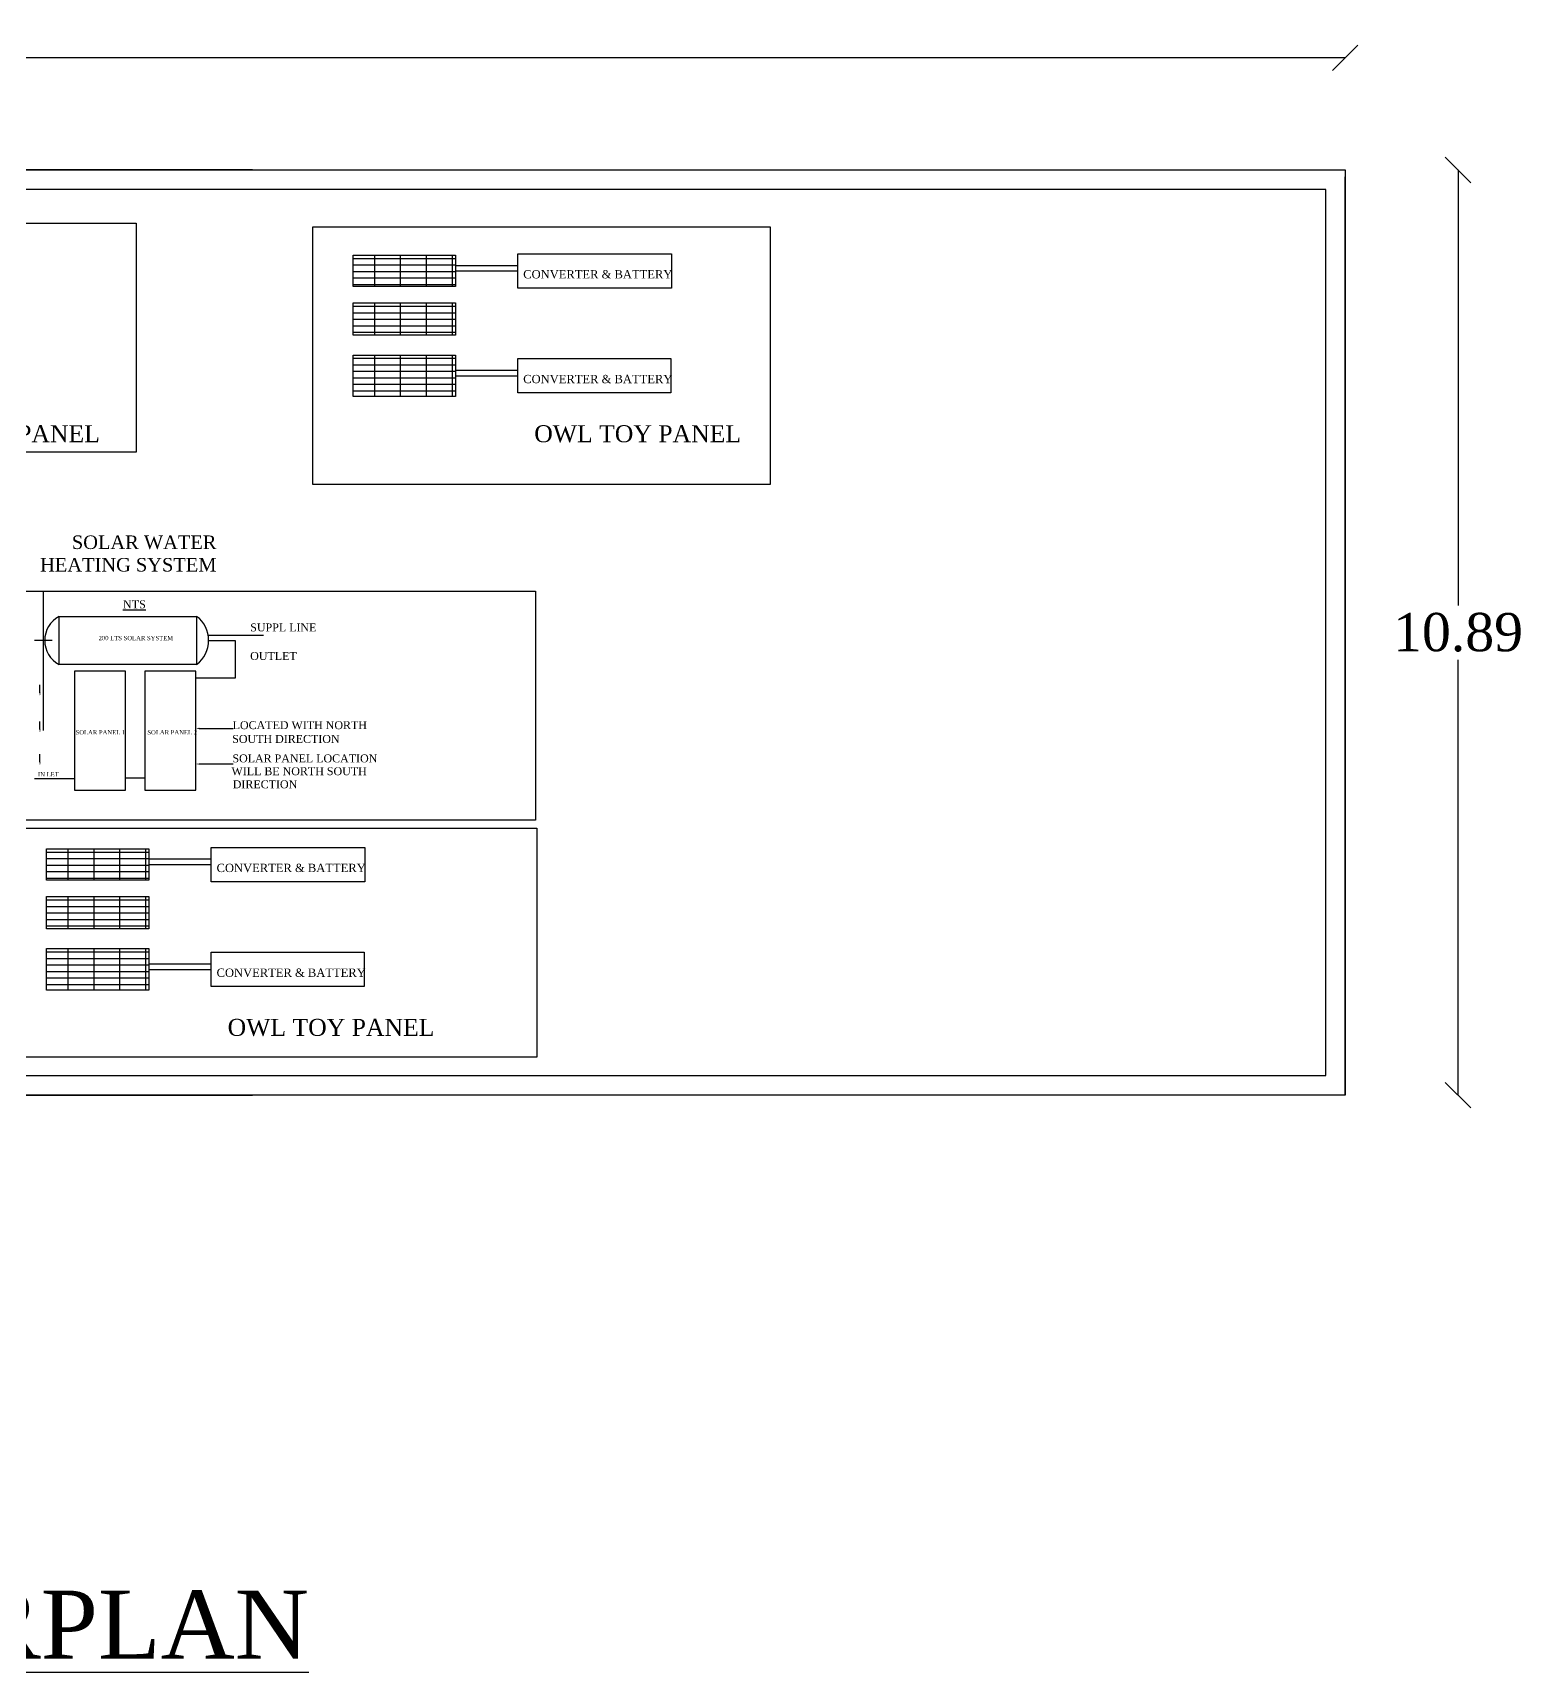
# Model space of a CAD drawing. Header units: metres. Extents: x 16174 to 16363, y 1100 to 1191.
# Drawn here: x 16345.59 to 16363.13, y 1100.41 to 1119.7 of the extents above; entities that cross this region are included whole.
import ezdxf

# ---------------------------------------------------------------- set-up
doc = ezdxf.new("R2010")
doc.units = ezdxf.units.M
doc.header["$MEASUREMENT"] = 0
for name, color, linetype in [('BLK_1_COVERED_AREA', 7, 'Continuous'), ('BLK_1_FLR_4_ROOF_AREA', 7, 'Continuous'), ('SOLAR_PANEL', 7, 'Continuous')]:
    doc.layers.add(name, color=color, linetype=linetype)
doc.styles.add('ARIAL', font='times.ttf')
doc.styles.add('Romand', font='times.ttf', dxfattribs={"height": 0.5})
doc.styles.get("Standard").update_dxf_attribs({"font": 'times.ttf'})
doc.dimstyles.new('23', dxfattribs={"dimtxt": 0.45, "dimasz": 0.3, "dimexe": 0.18, "dimexo": 0.0625, "dimgap": 0.09, "dimtad": 0, "dimtih": 1, "dimtoh": 1, "dimzin": 0, "dimdsep": 46, "dimtxsty": 'Standard', "dimblk": 'OBLIQUE', "dimcen": 0.09, "dimse1": 1, "dimse2": 1, "dimadec": 0, "dimazin": 0, "dimtfac": 1, "dimtofl": 0, "dimtmove": 0, "dimatfit": 3, "dimfxl": 0, "dimtolj": 1, "dimtzin": 0, "dimarcsym": 0})

# ---------------------------------------------------------------- blocks, each defined once
blk = doc.blocks.new('_Oblique')
at = {"color": 0, "linetype": 'ByBlock', "lineweight": -2}
blk.add_line((-0.5, -0.5), (0.5, 0.5), dxfattribs=at)
blk = doc.blocks.new('*D167')
at = {"layer": 'BLK_1_COVERED_AREA', "color": 0, "lineweight": -2}
for p, q in [((16322.544, 1119.404), (16340.981, 1119.404)), ((16361.036, 1119.404), (16342.6, 1119.404))]:
    blk.add_line(p, q, dxfattribs=at)
at = {"layer": 'Defpoints', "color": 0}
for p in [(16361.036, 1119.404), (16322.544, 1118.085), (16361.036, 1118.085)]:
    blk.add_point(p, dxfattribs=at)
at = {"layer": 'BLK_1_COVERED_AREA', "color": 0, "lineweight": -2, "xscale": 0.3, "yscale": 0.3, "zscale": 0.3, "rotation": 180}
blk.add_blockref('_Oblique', (16322.544, 1119.404), dxfattribs=at)
at = {"layer": 'BLK_1_COVERED_AREA', "color": 0, "lineweight": -2, "xscale": 0.3, "yscale": 0.3, "zscale": 0.3}
blk.add_blockref('_Oblique', (16361.036, 1119.404), dxfattribs=at)
at = {"layer": 'BLK_1_COVERED_AREA', "color": 0, "insert": (16341.79, 1119.404), "char_height": 0.45, "attachment_point": 5}
blk.add_mtext('\\A1;38.49', dxfattribs=at)
blk = doc.blocks.new('*D168')
at = {"layer": 'BLK_1_COVERED_AREA', "color": 0, "lineweight": -2}
for p, q in [((16362.364, 1118.085), (16362.364, 1112.962)), ((16362.364, 1107.2), (16362.364, 1112.323))]:
    blk.add_line(p, q, dxfattribs=at)
at = {"layer": 'Defpoints', "color": 0}
for p in [(16361.036, 1118.085), (16361.036, 1107.2), (16362.364, 1107.2)]:
    blk.add_point(p, dxfattribs=at)
at = {"layer": 'BLK_1_COVERED_AREA', "color": 0, "lineweight": -2, "xscale": 0.3, "yscale": 0.3, "zscale": 0.3}
for p, rotation in [((16362.364, 1118.085), 90), ((16362.364, 1107.2), 270)]:
    blk.add_blockref('_Oblique', p, dxfattribs=dict(at, rotation=rotation))
at = {"layer": 'BLK_1_COVERED_AREA', "color": 0, "insert": (16362.364, 1112.643), "char_height": 0.45, "attachment_point": 5}
blk.add_mtext('\\A1;10.89', dxfattribs=at)

msp = doc.modelspace()

# ---------------------------------------------------------------- hatches: boundary and pattern name
h = msp.add_hatch()
h.set_pattern_fill('GRATE', color=256, scale=2.44375)
h.set_pattern_definition([(0, (16272.939885, 1099.937635), (0, 0.07636717), []), (90, (16272.93988, 1099.93764), (-0.3054687, 0), [])])
h.paths.add_polyline_path([(16350.564, 1116.713), (16350.564, 1117.083), (16349.359, 1117.083), (16349.359, 1116.713)])
h = msp.add_hatch()
h.set_pattern_fill('GRATE', color=256, scale=2.44375)
h.set_pattern_definition([(0, (16272.939885, 1099.37529), (0, 0.07636717), []), (90, (16272.93988, 1099.3753), (-0.3054687, 0), [])])
h.paths.add_polyline_path([(16350.564, 1116.142), (16350.564, 1116.52), (16349.359, 1116.52), (16349.359, 1116.142)])
h = msp.add_hatch()
h.set_pattern_fill('GRATE', color=256, scale=2.44375)
h.set_pattern_definition([(0, (16272.939885, 1098.76276), (0, 0.07636717), []), (90, (16272.93988, 1098.76276), (-0.3054687, 0), [])])
h.paths.add_polyline_path([(16350.564, 1115.421), (16350.564, 1115.908), (16349.359, 1115.908), (16349.359, 1115.421)])
h = msp.add_hatch()
h.set_pattern_fill('GRATE', color=256, scale=2.44375)
h.set_pattern_definition([(0, (16269.331115, 1092.95246), (0, 0.07636717), []), (90, (16269.33112, 1092.95246), (-0.3054687, 0), [])])
h.paths.add_polyline_path([(16346.955, 1109.727), (16346.955, 1110.098), (16345.75, 1110.098), (16345.75, 1109.727)])
h = msp.add_hatch()
h.set_pattern_fill('GRATE', color=256, scale=2.44375)
h.set_pattern_definition([(0, (16269.331115, 1092.39011), (0, 0.07636717), []), (90, (16269.33112, 1092.3901), (-0.3054687, 0), [])])
h.paths.add_polyline_path([(16346.955, 1109.157), (16346.955, 1109.535), (16345.75, 1109.535), (16345.75, 1109.157)])
h = msp.add_hatch()
h.set_pattern_fill('GRATE', color=256, scale=2.44375)
h.set_pattern_definition([(0, (16269.331115, 1091.77758), (0, 0.07636717), []), (90, (16269.33112, 1091.77758), (-0.3054687, 0), [])])
h.paths.add_polyline_path([(16346.955, 1108.435), (16346.955, 1108.923), (16345.75, 1108.923), (16345.75, 1108.435)])

# ---------------------------------------------------------------- linework, layer by layer
for p, q in [((16348.174, 1118.085), (16322.544, 1118.085)), ((16360.806, 1117.855), (16322.774, 1117.855)), ((16360.806, 1107.43), (16360.806, 1117.855)), ((16361.036, 1107.2), (16361.036, 1118.004)), ((16350.564, 1116.963), (16351.297, 1116.963)), ((16350.564, 1116.898), (16351.297, 1116.898)), ((16350.564, 1115.729), (16351.297, 1115.729)), ((16350.564, 1115.664), (16351.297, 1115.664)), ((16346.955, 1109.978), (16347.689, 1109.978)), ((16346.955, 1109.913), (16347.689, 1109.913)), ((16346.955, 1108.744), (16347.689, 1108.744)), ((16346.955, 1108.679), (16347.689, 1108.679)), ((16331.594, 1107.43), (16360.806, 1107.43)), ((16322.544, 1107.2), (16348.174, 1107.2))]:
    msp.add_line(p, q)
at = {"ltscale": 2000}
for p, q in [((16345.715, 1111.488), (16345.715, 1113.121)), ((16345.898, 1112.833), (16347.517, 1112.833)), ((16345.898, 1112.267), (16345.898, 1112.833)), ((16347.517, 1112.833), (16347.517, 1112.267)), ((16345.61, 1112.554), (16345.816, 1112.552)), ((16347.652, 1112.613), (16348.304, 1112.613)), ((16347.658, 1112.55), (16347.972, 1112.55)), ((16347.972, 1112.55), (16347.972, 1112.105)), ((16347.517, 1112.267), (16345.898, 1112.267)), ((16346.679, 1112.187), (16346.079, 1112.187)), ((16346.079, 1112.187), (16346.079, 1110.788)), ((16346.679, 1110.788), (16346.679, 1112.187)), ((16347.506, 1112.187), (16346.906, 1112.187)), ((16346.906, 1112.187), (16346.906, 1110.788)), ((16347.506, 1110.788), (16347.506, 1112.187)), ((16347.972, 1112.105), (16347.506, 1112.105)), ((16346.079, 1110.921), (16345.61, 1110.921)), ((16346.679, 1110.931), (16346.906, 1110.931)), ((16346.079, 1110.788), (16346.679, 1110.788)), ((16346.906, 1110.788), (16347.506, 1110.788))]:
    msp.add_line(p, q, dxfattribs=at)
for points in [[(16361.036, 1107.2), (16322.544, 1107.2), (16322.544, 1118.085), (16361.036, 1118.085)], [(16349.359, 1117.083), (16350.564, 1117.083), (16350.564, 1116.713), (16349.359, 1116.713)], [(16351.297, 1117.1), (16353.106, 1117.1), (16353.106, 1116.696), (16351.297, 1116.696)], [(16349.359, 1116.52), (16350.564, 1116.52), (16350.564, 1116.142), (16349.359, 1116.142)], [(16349.359, 1115.908), (16350.564, 1115.908), (16350.564, 1115.421), (16349.359, 1115.421)], [(16351.297, 1115.866), (16353.097, 1115.866), (16353.097, 1115.462), (16351.297, 1115.462)], [(16345.75, 1110.098), (16346.955, 1110.098), (16346.955, 1109.727), (16345.75, 1109.727)], [(16347.689, 1110.115), (16349.498, 1110.115), (16349.498, 1109.71), (16347.689, 1109.71)], [(16345.75, 1109.535), (16346.955, 1109.535), (16346.955, 1109.157), (16345.75, 1109.157)], [(16345.75, 1108.923), (16346.955, 1108.923), (16346.955, 1108.435), (16345.75, 1108.435)], [(16347.689, 1108.881), (16349.488, 1108.881), (16349.488, 1108.477), (16347.689, 1108.477)]]:
    msp.add_lwpolyline(points, close=True)
for points in [[(16347.972, 1112.507), (16347.972, 1112.415)], [(16347.972, 1112.287), (16347.972, 1112.195)], [(16345.673, 1111.935), (16345.673, 1112.027)], [(16345.673, 1111.504), (16345.673, 1111.596)], [(16347.547, 1111.515), (16347.948, 1111.515)], [(16345.673, 1111.121), (16345.673, 1111.213)], [(16347.547, 1111.096), (16347.948, 1111.096)]]:
    msp.add_lwpolyline(points)
for centre, radius, start, end in [((16346.05, 1112.55), 0.321, 118.2451, 241.7549), ((16347.303, 1112.55), 0.355, 307.1268, 52.8732)]:
    msp.add_arc(centre, radius, start, end, dxfattribs=at)
for points in [[(16347.966, 1112.507), (16347.972, 1112.548), (16347.979, 1112.507)], [(16347.966, 1112.287), (16347.972, 1112.328), (16347.979, 1112.287)], [(16345.68, 1111.935), (16345.673, 1111.894), (16345.666, 1111.935)], [(16345.68, 1111.504), (16345.673, 1111.463), (16345.666, 1111.504)], [(16347.547, 1111.508), (16347.506, 1111.515), (16347.547, 1111.522)], [(16345.68, 1111.121), (16345.673, 1111.08), (16345.666, 1111.121)], [(16347.547, 1111.089), (16347.506, 1111.096), (16347.547, 1111.102)]]:
    msp.add_solid(points)
at = {"layer": 'BLK_1_FLR_4_ROOF_AREA', "color": 54}
msp.add_lwpolyline([(16322.544, 1118.085), (16361.036, 1118.085), (16361.036, 1107.2), (16322.544, 1107.2)], close=True, dxfattribs=at)
at = {"layer": 'SOLAR_PANEL', "color": 3}
for points in [[(16341.617, 1117.458), (16346.804, 1117.458), (16346.804, 1114.764), (16341.617, 1114.764)], [(16348.884, 1117.416), (16354.269, 1117.416), (16354.269, 1114.383), (16348.884, 1114.383)], [(16345.446, 1113.13), (16351.505, 1113.13), (16351.505, 1110.436), (16345.446, 1110.436)], [(16345.435, 1110.342), (16351.523, 1110.342), (16351.523, 1107.647), (16345.435, 1107.647)]]:
    msp.add_lwpolyline(points, close=True, dxfattribs=at)

# ---------------------------------------------------------------- texts
at = {"lineweight": -3}
for s, height, p in [('SUPPL LINE ', 0.09325, (16348.148, 1112.656)), ('OUTLET', 0.0933, (16348.147, 1112.32))]:
    msp.add_text(s, height=height, dxfattribs=at).set_placement(p)
for s, height, p in [('200 LTS SOLAR SYSTEM ', 0.05105, (16346.363, 1112.552)), ('SOLAR PANEL 1', 0.05105, (16346.092, 1111.443)), ('SOLAR PANEL 2', 0.05105, (16346.937, 1111.443)), (' LOCATED WITH NORTH ', 0.09325, (16347.906, 1111.506)), ('SOUTH DIRECTION ', 0.09325, (16347.936, 1111.344)), ('SOLAR PANEL LOCATION ', 0.09325, (16347.938, 1111.115)), ('IN LET ', 0.051, (16345.65, 1110.949)), ('WILL BE NORTH SOUTH ', 0.09325, (16347.927, 1110.964)), ('DIRECTION ', 0.0933, (16347.942, 1110.81))]:
    msp.add_text(s, height=height).set_placement(p)
at = {"char_height": 0.09775, "width": 1.99212, "attachment_point": 1, "style": 'ARIAL'}
for insert in [(16351.361, 1116.907), (16351.361, 1115.674), (16347.752, 1109.922), (16347.752, 1108.689)]:
    msp.add_mtext('CONVERTER & BATTERY', dxfattribs=dict(at, insert=insert))
at = {"attachment_point": 9, "rotation": 0, "style": 'Romand'}
for s, insert, char_height, width in [('OWL TOY PANEL', (16346.378, 1114.877), 0.2, 5.62642), ('OWL TOY PANEL', (16353.924, 1114.877), 0.2, 5.62642), ('SOLAR WATER \\PHEATING SYSTEM ', (16347.75, 1113.358), 0.15906, 4.47478), ('OWL TOY PANEL', (16350.315, 1107.892), 0.2, 5.62642)]:
    msp.add_mtext(s, dxfattribs=dict(at, insert=insert, char_height=char_height, width=width))
at = {"lineweight": -3, "insert": (16346.784, 1112.974), "char_height": 0.0942, "attachment_point": 5}
msp.add_mtext('{\\LNTS}', dxfattribs=at)
at = {"insert": (16335.613, 1101.37), "char_height": 0.8, "width": 34.58095, "attachment_point": 1}
msp.add_mtext('{\\LTERRACE  FLOORPLAN}', dxfattribs=at)

# ---------------------------------------------------------------- dimensions: what is measured, and where the dimension line sits
at = {"layer": 'BLK_1_COVERED_AREA'}
for p1, p2, distance, picture, middle in [((16322.544, 1118.085), (16361.036, 1118.085), 1.318, '*D167', (16341.79, 1119.404)), ((16361.0364, 1118.0854), (16361.0364, 1107.2003), 1.3278, '*D168', (16362.3642, 1112.6428))]:
    dim = msp.add_aligned_dim(p1=p1, p2=p2, distance=distance, dimstyle='23', override={"dimfxl": 3, "dimarcsym": 2}, dxfattribs=at)
    dim.commit()
    dim.dimension.update_dxf_attribs({"geometry": picture, "text_midpoint": middle})

doc.saveas('drawing.dxf')
